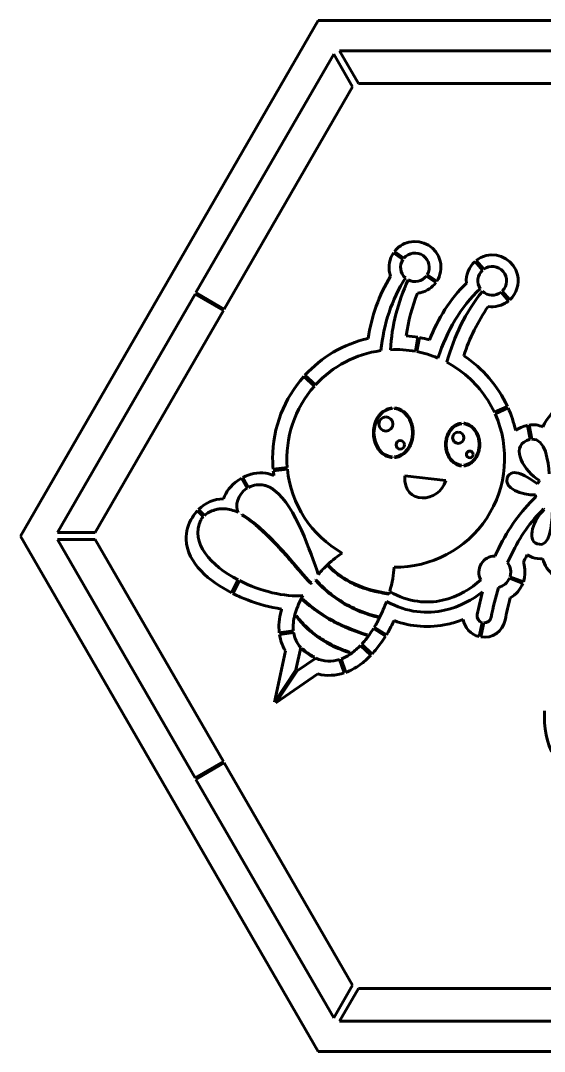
# Model space of a CAD drawing. Header units: millimetres. Extents: x 0 to 739, y -320 to 320.
# Drawn here: x 0 to 325, y -320 to 320 of the extents above; entities that cross this region are included whole.
import ezdxf

# ---------------------------------------------------------------- set-up
doc = ezdxf.new("R2010")
doc.units = ezdxf.units.MM
doc.linetypes.add('K5LT_BASIC', pattern=[0])

msp = doc.modelspace()

# ---------------------------------------------------------------- linework, layer by layer
at = {"color": 5, "linetype": 'K5LT_BASIC', "lineweight": 60}
for p, q in [((554.25, 320), (184.75, 320)), ((184.75, 320), (0, 0)), ((369, 301.32), (198, 301.31)), ((198, 301.31), (209.74, 280.97)), ((194.3, 299.18), (108.8, 151.09)), ((206.05, 278.84), (194.3, 299.18)), ((126.42, 140.92), (206.05, 278.84)), ((209.74, 280.97), (369, 280.97)), ((237.25, 171.63), (231.38, 175.74)), ((231.96, 176.56), (237.84, 172.44)), ((286.65, 165), (282, 170.46)), ((282.77, 171.11), (287.42, 165.63)), ((257.69, 157.31), (251.82, 161.42)), ((252.38, 162.25), (258.26, 158.13)), ((108.3, 150.22), (22.8, 2.13)), ((125.92, 140.05), (108.3, 150.22)), ((108.8, 151.09), (126.42, 140.92)), ((302.81, 145.96), (298.16, 151.44)), ((298.91, 152.1), (303.57, 146.62)), ((46.29, 2.13), (125.92, 140.05)), ((244.97, 114.66), (246.6, 123.38)), ((247.58, 123.19), (245.95, 114.47)), ((268.61, 105.49), (272.6, 102.8)), ((182.36, 93.11), (175.77, 99.04)), ((176.44, 99.78), (183.03, 93.85)), ((230.56, 79.14), (230.56, 79.5)), ((231.99, 79.5), (231.99, 79.14)), ((294.01, 76.81), (302.09, 80.49)), ((302.5, 79.58), (294.43, 75.9)), ((273.62, 69.68), (273.62, 70.04)), ((275.04, 70.04), (275.04, 69.68)), ((316.21, 60), (314.67, 68.73)), ((315.65, 68.9), (317.19, 60.16)), ((230.56, 48.72), (230.56, 49.08)), ((231.99, 49.08), (231.99, 48.72)), ((156.7, 41.55), (165.52, 42.44)), ((165.61, 41.44), (156.79, 40.55)), ((273.62, 43.52), (273.62, 43.88)), ((275.04, 43.88), (275.04, 43.52)), ((140.61, 29.61), (137.04, 35.86)), ((137.91, 36.35), (141.48, 30.1)), ((263.86, 34.56), (238.39, 37.37)), ((113.37, 12.06), (109.73, 15.68)), ((110.42, 16.41), (114.08, 12.76)), ((137.47, 13.27), (137.29, 12.96)), ((0, 0), (184.75, -320)), ((22.8, 2.13), (46.29, 2.13)), ((22.8, -2.13), (108.3, -150.22)), ((46.29, -2.13), (22.8, -2.13)), ((125.92, -140.05), (46.29, -2.13)), ((191.35, -18.51), (191.09, -18.75)), ((303.71, -25.32), (312, -28.51)), ((304.04, -20.87), (304.14, -21.79)), ((130.89, -35.26), (134.99, -27.26)), ((135.88, -27.72), (131.78, -35.72)), ((180.38, -29.45), (180.44, -29.1)), ((183.29, -27.25), (183.02, -27.49)), ((311.64, -29.44), (303.36, -26.26)), ((228.69, -36.04), (228.74, -35.69)), ((175.15, -39.29), (174.92, -39.56)), ((171.15, -49.43), (170.87, -49.65)), ((221.75, -50.4), (221.83, -50.06)), ((226.52, -62.14), (218.97, -57.5)), ((219.49, -56.64), (227.04, -61.29)), ((284.6, -62.5), (286.45, -53.82)), ((287.43, -53.99), (285.58, -62.7)), ((160.52, -60.17), (169.29, -58.92)), ((169.43, -59.91), (160.66, -61.17)), ((215.08, -61.66), (215.19, -61.32)), ((170.85, -83.17), (173.83, -69.3)), ((174.81, -69.84), (174.55, -70.09)), ((217.4, -74.05), (210.97, -67.94)), ((211.66, -67.21), (218.09, -73.33)), ((164.33, -71.3), (157.5, -103.08)), ((183.13, -75.87), (171.68, -83.73)), ((182.15, -75.43), (182.31, -75.11)), ((200.84, -85.01), (197.98, -76.64)), ((198.93, -76.31), (201.79, -84.69)), ((204.3, -72.54), (204.41, -72.2)), ((157.5, -103.08), (170.85, -83.17)), ((171.68, -83.73), (158.33, -103.64)), ((158.33, -103.64), (184.52, -85.67)), ((108.3, -150.22), (125.92, -140.05)), ((126.42, -140.92), (108.8, -151.09)), ((206.05, -278.84), (126.42, -140.92)), ((108.8, -151.09), (194.3, -299.18)), ((194.3, -299.18), (206.05, -278.84)), ((209.74, -280.97), (198, -301.32)), ((369, -280.97), (209.74, -280.97)), ((198, -301.32), (369, -301.32)), ((184.75, -320), (554.25, -320))]:
    msp.add_line(p, q, dxfattribs=at)
msp.add_circle((278.73, 50.64), 2.1, dxfattribs=at)
for centre, radius, start, end in [((244.74, 166.82), 8.9, 329.13756, 140.83041), ((244.74, 166.82), 8.9, 147.27428, 228.09837), ((292.67, 158.45), 8.9, 314.48576, 126.18223), ((244.74, 166.82), 8.9, 241.8696, 322.69369), ((292.67, 158.45), 8.9, 132.6233, 213.45139), ((292.67, 158.45), 8.9, 227.21661, 308.0447), ((232.82, 48.21), 67.55, 79.64074, 92.84567), ((232.82, 48.21), 67.55, 97.89233, 137.4904), ((232.82, 48.21), 67.55, 67.24999, 78.79247), ((232.82, 48.21), 67.55, 58.00257, 61.98776), ((232.82, 48.21), 67.55, 25.05021, 53.91383), ((232.82, 48.21), 67.55, 138.33866, 184.90288), ((232.82, 48.21), 67.55, 269.09042, 24.20194), ((232.82, 48.21), 67.55, 185.75117, 240.51015), ((331.86, 26.79), 12.39, 142.07143, 153.62588), ((331.86, 26.79), 12.39, 185.85512, 192.14668), ((331.86, 26.79), 12.39, 233.90957, 236.51252), ((294.27, -22.38), 9.89, 88.91225, 209.01931), ((294.27, -22.38), 9.89, 8.81483, 36.43507), ((294.27, -22.38), 9.89, 342.70499, 3.42154), ((294.27, -22.38), 9.89, 283.44208, 336.90596)]:
    msp.add_arc(centre, radius, start, end, dxfattribs=at)
for centre, major_axis, ratio, start_param, end_param in [((231.27, 64.11), (0, 15.06), 0.794358, 0.059489, 3.082103), ((231.27, 64.11), (0, 15.06), 0.794358, 3.201082, 6.223696), ((274.33, 56.78), (0, 12.93), 0.79438, 0.069285, 3.072307), ((274.33, 56.78), (0, 12.93), 0.79438, 3.210878, 6.2139)]:
    msp.add_ellipse(centre, major_axis=major_axis, ratio=ratio, start_param=start_param, end_param=end_param, dxfattribs=at)
for centre, major_axis, ratio in [((226.69, 69.53), (0, 4.37), 0.999708), ((271.57, 60.99), (0, 3.5), 0.999634), ((235.64, 56.58), (2.63, 0), 0.999514)]:
    msp.add_ellipse(centre, major_axis=major_axis, ratio=ratio, dxfattribs=at)
for points, degree in [([(240.96, 182.46), (237.24, 181.56), (234.12, 179.4), (231.96, 176.56)], 3), ([(260.38, 170.6), (258.3, 179.19), (249.55, 184.53), (240.96, 182.46)], 3), ([(231.38, 175.74), (228.97, 172.13), (228.01, 167.56), (229.1, 163.04)], 3), ([(288.9, 174.08), (286.6, 173.53), (284.53, 172.49), (282.77, 171.11)], 3), ([(308.32, 162.23), (306.24, 170.82), (297.5, 176.16), (288.9, 174.08)], 3), ([(258.26, 158.13), (260.55, 161.71), (261.45, 166.17), (260.38, 170.6)], 3), ([(282, 170.46), (278.29, 167.14), (276.21, 162.17), (276.66, 157.04)], 3), ([(229.62, 161.33), (222.28, 149.49), (217.84, 136.43), (215.62, 122.67)], 3), ([(223.55, 115.12), (225.36, 131.72), (230.29, 146.78), (238.8, 160.19)], 3), ([(229.1, 163.04), (229.24, 162.45), (229.42, 161.88), (229.62, 161.33)], 3), ([(303.57, 146.62), (307.71, 150.46), (309.74, 156.38), (308.32, 162.23)], 3), ([(240.54, 158.97), (234.07, 145.19), (230.41, 130.69), (229.47, 115.67)], 3), ([(248.52, 151.18), (252.34, 152.1), (255.52, 154.35), (257.69, 157.31)], 3), ([(276.66, 157.04), (266.37, 147.06), (259.12, 134.94), (253.7, 121.73)], 3), ([(239.27, 124.35), (240.58, 133.41), (242.95, 142.23), (246.21, 150.79)], 3), ([(246.21, 150.79), (246.98, 150.87), (247.76, 150.99), (248.52, 151.18)], 3), ([(258.94, 110.5), (264.82, 127.51), (272.96, 142.11), (285.25, 153.54)], 3), ([(286.63, 151.91), (276.02, 138.87), (269.06, 124.03), (264.54, 107.84)], 3), ([(275.05, 111.9), (278.68, 122.84), (283.62, 133.09), (290.19, 142.55)], 3), ([(290.19, 142.55), (292.25, 142.23), (294.37, 142.3), (296.47, 142.81)], 3), ([(296.47, 142.81), (298.86, 143.39), (301.01, 144.49), (302.81, 145.96)], 3), ([(215.62, 122.67), (200.18, 119.13), (186.65, 110.96), (176.44, 99.78)], 3), ([(246.6, 123.38), (244.18, 123.82), (241.73, 124.15), (239.27, 124.35)], 3), ([(253.7, 121.73), (251.68, 122.3), (249.64, 122.79), (247.58, 123.19)], 3), ([(302.09, 80.49), (296.2, 93.11), (286.91, 104.03), (275.05, 111.9)], 3), ([(175.77, 99.04), (163.67, 85.45), (156.41, 67.57), (156.41, 48.21)], 3), ([(307.24, 65.56), (306.11, 70.4), (304.52, 75.1), (302.5, 79.58)], 3), ([(337.05, 80.56), (330.88, 78.68), (326.75, 73.63), (324.08, 67.72)], 3), ([(310.52, 67.41), (309.35, 66.9), (308.25, 66.28), (307.24, 65.56)], 3), ([(314.67, 68.73), (313.27, 68.46), (311.88, 68.01), (310.52, 67.41)], 3), ([(324.08, 67.72), (321.35, 68.96), (318.49, 69.29), (315.65, 68.9)], 3), ([(322.09, 34.4), (312.59, 39.93), (303.78, 54.77), (314.09, 59.3)], 3), ([(314.09, 59.3), (314.83, 59.62), (315.54, 59.86), (316.21, 60)], 3), ([(317.19, 60.16), (325.94, 60.97), (327.44, 45.82), (328.11, 38.59)], 3), ([(156.41, 48.21), (156.41, 45.97), (156.51, 43.75), (156.7, 41.55)], 3), ([(152.17, 38.97), (147.1, 39.75), (142.28, 38.67), (137.91, 36.35)], 3), ([(157.15, 37.59), (155.55, 38.24), (153.89, 38.7), (152.17, 38.97)], 3), ([(156.79, 40.55), (156.89, 39.56), (157.01, 38.57), (157.15, 37.59)], 3), ([(302.05, 36.12), (304.85, 43.4), (314.82, 36.76), (320.76, 32.29)], 3), ([(134.61, 34.3), (130.41, 31.32), (127.48, 27.49), (125.87, 23.09)], 3), ([(137.04, 35.86), (136.21, 35.39), (135.4, 34.87), (134.61, 34.3)], 3), ([(141.48, 30.1), (144.8, 31.86), (147.97, 32.24), (150.98, 31.55)], 3), ([(238.39, 37.37), (237.14, 18.78), (260.18, 20.31), (263.86, 34.56)], 3), ([(319.54, 25.52), (310.94, 25.31), (299.51, 29.51), (302.05, 36.12)], 3), ([(134.96, 14.61), (132.87, 18.53), (134.78, 26.11), (140.26, 29.4)], 3), ([(140.26, 29.4), (140.38, 29.47), (140.49, 29.54), (140.61, 29.61)], 3), ([(150.98, 31.55), (154.66, 30.73), (157.54, 28.32)], 2), ([(157.54, 28.32), (170.66, 18.33), (180.02, -10.21), (184.66, -23.79)], 3), ([(125.87, 23.09), (120.04, 22.98), (114.74, 20.77), (110.42, 16.41)], 3), ([(296.73, -7.58), (302.7, 4.69), (310.27, 15.31), (319.63, 24.08)], 3), ([(319.63, 24.08), (319.67, 24.11), (319.71, 24.15), (319.75, 24.18)], 3), ([(109.73, 15.68), (108.61, 14.46), (107.56, 13.08), (106.58, 11.55)], 3), ([(114.08, 12.76), (115.74, 14.25), (117.98, 15.48), (120.57, 16.19)], 3), ([(120.57, 16.19), (123.49, 17.2), (126.56, 16.86)], 2), ([(126.56, 16.86), (129.27, 16.74), (132.13, 16.05), (134.96, 14.61)], 3), ([(180.44, -29.1), (178.17, -28.73), (155.64, 2.68), (137.47, 13.27)], 3), ([(324.56, 16.78), (316.5, 8.98), (309.89, -0.47), (304.57, -11.4)], 3), ([(320.59, -4.92), (313.47, -2.4), (318.74, 10.41), (325.02, 16.46)], 3), ([(329.97, 14.54), (329.63, 7.9), (328.94, -7.87), (320.59, -4.92)], 3), ([(106.58, 11.55), (103.96, 7.41), (102.53, 2.71), (102.72, -2.22)], 3), ([(134.99, -27.26), (117.88, -18.32), (105.12, -4.42), (111.84, 9.94)], 3), ([(111.84, 9.94), (112.23, 10.67), (112.74, 11.39), (113.37, 12.06)], 3), ([(102.72, -2.22), (103.27, -17.07), (117.41, -28.32), (130.89, -35.26)], 3), ([(190.63, -17.72), (193.66, -14.88), (196.7, -12.45), (199.57, -10.58)], 3), ([(294.46, -12.5), (295.19, -10.83), (295.95, -9.19), (296.73, -7.58)], 3), ([(304.57, -11.4), (303.76, -13.07), (302.98, -14.77), (302.22, -16.51)], 3), ([(312.54, -15.28), (313.14, -14.06), (313.75, -12.85), (314.39, -11.65)], 3), ([(314.39, -11.65), (315.39, -12.32), (316.48, -12.87), (317.63, -13.28)], 3), ([(184.69, -23.87), (186.62, -21.67), (188.62, -19.61), (190.63, -17.72)], 3), ([(312.03, -16.35), (312.2, -15.99), (312.37, -15.63), (312.54, -15.28)], 3), ([(313.02, -22.38), (313.02, -20.31), (312.68, -18.28), (312.03, -16.35)], 3), ([(317.63, -13.28), (319.69, -14), (321.82, -14.29), (323.92, -14.07)], 3), ([(323.92, -14.07), (325.24, -18.31), (327.47, -21.95), (331.06, -24.35)], 3), ([(184.66, -23.79), (184.65, -23.74), (184.63, -23.69), (184.69, -23.87)], 3), ([(231.75, -19.33), (231.6, -23.74), (230.67, -29), (229.08, -34.53)], 3), ([(312, -28.51), (312.66, -26.58), (313.02, -24.51), (313.02, -22.38)], 3), ([(175.22, -37.02), (164.03, -38.01), (148.81, -34.28), (135.88, -27.72)], 3), ([(183.02, -27.49), (193.96, -39.42), (206.82, -46.83), (221.75, -50.4)], 3), ([(261.78, -39.92), (271.63, -37.71), (279.89, -32.41), (285.63, -27.18)], 3), ([(296.57, -31.99), (294.78, -37.86), (293.25, -44.03), (291.98, -50.48)], 3), ([(303.92, -38.47), (307.41, -36.37), (310.12, -33.19), (311.64, -29.44)], 3), ([(131.78, -35.72), (134.9, -37.28), (137.96, -38.61), (140.79, -39.71)], 3), ([(174.36, -38.58), (174.64, -38.06), (174.92, -37.54), (175.22, -37.02)], 3), ([(229.08, -34.53), (241.01, -41.26), (252.18, -42.07), (261.78, -39.92)], 3), ([(286.75, -34.57), (280.61, -39.46), (272.54, -44.02), (263.15, -46.13)], 3), ([(283.42, -48.81), (284.39, -43.91), (285.5, -39.16), (286.75, -34.57)], 3), ([(140.79, -39.71), (147.26, -42.2), (154.63, -44.3), (161.98, -45.35)], 3), ([(170.22, -48.8), (171.12, -45.41), (172.56, -41.96), (174.36, -38.58)], 3), ([(215.19, -61.32), (200.32, -56.85), (187.42, -50.23), (175.15, -39.29)], 3), ([(227.07, -40.69), (225.85, -44.03), (224.41, -47.39), (222.78, -50.65)], 3), ([(263.15, -46.13), (252.46, -48.52), (240.13, -47.74), (227.07, -40.69)], 3), ([(300.68, -52.19), (301.59, -47.58), (302.66, -42.99), (303.92, -38.47)], 3), ([(161.65, -46.52), (160.43, -51.1), (159.99, -55.73), (160.52, -60.17)], 3), ([(161.98, -45.35), (161.87, -45.73), (161.76, -46.13), (161.65, -46.52)], 3), ([(169.29, -58.92), (168.93, -55.69), (169.3, -52.27), (170.22, -48.8)], 3), ([(170.87, -49.65), (179.63, -61.06), (190.86, -68.2), (204.3, -72.54)], 3), ([(222.78, -50.65), (221.76, -52.69), (220.66, -54.7), (219.49, -56.64)], 3), ([(286.45, -53.82), (284.33, -53.18), (282.99, -51.03), (283.42, -48.81)], 3), ([(291.98, -50.48), (291.56, -52.65), (289.59, -54.13), (287.43, -53.99)], 3), ([(227.04, -61.29), (228.36, -59.11), (229.58, -56.88), (230.72, -54.61)], 3), ([(230.72, -54.61), (231.06, -53.91), (231.4, -53.21), (231.74, -52.5)], 3), ([(231.74, -52.5), (242.39, -56.4), (253.66, -57.34), (265.09, -54.78)], 3), ([(265.09, -54.78), (268.35, -54.05), (271.55, -53.05), (274.65, -51.8)], 3), ([(274.65, -51.8), (275.51, -56.91), (279.33, -61.23), (284.6, -62.5)], 3), ([(285.58, -62.7), (292.59, -63.84), (299.3, -59.2), (300.68, -52.19)], 3), ([(160.66, -61.17), (161.21, -64.71), (162.4, -68.13), (164.33, -71.3)], 3), ([(173.83, -69.3), (171.37, -66.5), (169.98, -63.31), (169.43, -59.91)], 3), ([(216.21, -61.62), (214.77, -63.62), (213.25, -65.5), (211.66, -67.21)], 3), ([(223.4, -66.8), (224.5, -65.29), (225.53, -63.73), (226.52, -62.14)], 3), ([(174.55, -70.09), (175.49, -71.05), (176.55, -71.96), (177.77, -72.82)], 3), ([(177.97, -72.53), (177.57, -72.25), (176.81, -71.67), (175.75, -70.77), (175.11, -70.15), (174.81, -69.84)], 3), ([(210.97, -67.94), (209.17, -69.8), (207.29, -71.46), (205.32, -72.86)], 3), ([(218.09, -73.33), (220, -71.26), (221.77, -69.07), (223.4, -66.8)], 3), ([(177.77, -72.82), (179.24, -73.87), (180.71, -74.74), (182.15, -75.43)], 3), ([(182.31, -75.11), (181.83, -74.88), (180.88, -74.39), (179.43, -73.53), (178.46, -72.88), (177.97, -72.53)], 3), ([(197.98, -76.64), (193.31, -78.15), (188.32, -78.1), (183.13, -75.87)], 3), ([(205.32, -72.86), (203.27, -74.31), (201.13, -75.49), (198.93, -76.31)], 3), ([(210.45, -80.09), (212.95, -78.32), (215.26, -76.27), (217.4, -74.05)], 3), ([(201.79, -84.69), (204.78, -83.6), (207.69, -82.05), (210.45, -80.09)], 3), ([(184.52, -85.67), (190.06, -87.04), (195.59, -86.73), (200.84, -85.01)], 3), ([(325.08, -108.53), (324.92, -118.42), (325.86, -128.88), (331.32, -136.63)], 3)]:
    msp.add_open_spline(points, degree=degree, dxfattribs=at)
for points, knots in [([(230.56, 79.5), (229.97, 79.46), (228.85, 79.27), (227.32, 78.75), (225.94, 78.04), (224.65, 77.15), (223.42, 76.04), (222.3, 74.72), (221.3, 73.23), (220.46, 71.58), (219.79, 69.8), (219.3, 67.91), (219.01, 65.96), (218.92, 63.97), (219.04, 61.98), (219.36, 60.03), (219.88, 58.15), (220.58, 56.38), (221.45, 54.74), (222.48, 53.26), (223.63, 51.97), (224.89, 50.88), (226.29, 49.97), (227.75, 49.3), (229.2, 48.88), (230.13, 48.76), (230.56, 48.72)], [0, 0, 0, 0, 1.145699, 2.147849, 3.054078, 3.996034, 4.98332, 5.970398, 6.972407, 7.981844, 8.998476, 10.020436, 11.046459, 12.074874, 13.103834, 14.131418, 15.155862, 16.175649, 17.189446, 18.195717, 19.192895, 20.175198, 21.152695, 22.213826, 23.165247, 24, 24, 24, 24]), ([(231.99, 48.72), (232.58, 48.77), (233.7, 48.95), (235.23, 49.48), (236.61, 50.18), (237.9, 51.07), (239.13, 52.18), (240.25, 53.5), (241.25, 54.99), (242.09, 56.64), (242.76, 58.43), (243.25, 60.31), (243.54, 62.27), (243.62, 64.26), (243.51, 66.24), (243.19, 68.2), (242.67, 70.07), (241.97, 71.85), (241.1, 73.48), (240.07, 74.96), (238.92, 76.25), (237.65, 77.34), (236.26, 78.25), (234.8, 78.92), (233.35, 79.34), (232.42, 79.47), (231.99, 79.5)], [0, 0, 0, 0, 1.145699, 2.147849, 3.054078, 3.996034, 4.98332, 5.970398, 6.972407, 7.981844, 8.998476, 10.020436, 11.046459, 12.074874, 13.103834, 14.131418, 15.155862, 16.175649, 17.189446, 18.195717, 19.192895, 20.175198, 21.152695, 22.213826, 23.165247, 24, 24, 24, 24]), ([(273.62, 70.04), (273.11, 69.99), (272.15, 69.83), (270.83, 69.36), (269.65, 68.74), (268.54, 67.96), (267.49, 66.99), (266.52, 65.85), (265.67, 64.55), (264.96, 63.11), (264.39, 61.56), (263.98, 59.93), (263.74, 58.24), (263.68, 56.52), (263.79, 54.81), (264.08, 53.13), (264.54, 51.51), (265.16, 49.99), (265.93, 48.58), (266.83, 47.32), (267.83, 46.22), (268.93, 45.3), (270.13, 44.54), (271.37, 43.99), (272.55, 43.66), (273.29, 43.55), (273.62, 43.52)], [0, 0, 0, 0, 1.147884, 2.152278, 3.061879, 4.008694, 5.002887, 5.99805, 7.00898, 8.027577, 9.053346, 10.084265, 11.119033, 12.155984, 13.193311, 14.229151, 15.261802, 16.289763, 17.311614, 18.325548, 19.329347, 20.317225, 21.295997, 22.345815, 23.248295, 24, 24, 24, 24]), ([(275.04, 43.52), (275.56, 43.57), (276.51, 43.73), (277.83, 44.2), (279.01, 44.82), (280.12, 45.6), (281.18, 46.56), (282.14, 47.71), (282.99, 49.01), (283.71, 50.45), (284.28, 52), (284.69, 53.63), (284.93, 55.32), (284.99, 57.04), (284.87, 58.75), (284.58, 60.43), (284.12, 62.05), (283.5, 63.57), (282.74, 64.97), (281.84, 66.24), (280.84, 67.34), (279.74, 68.26), (278.54, 69.02), (277.3, 69.57), (276.12, 69.9), (275.38, 70.01), (275.04, 70.04)], [0, 0, 0, 0, 1.147884, 2.152278, 3.061879, 4.008694, 5.002887, 5.99805, 7.00898, 8.027577, 9.053346, 10.084265, 11.119033, 12.155984, 13.193311, 14.229151, 15.261802, 16.289763, 17.311614, 18.325548, 19.329347, 20.317225, 21.295997, 22.345815, 23.248295, 24, 24, 24, 24]), ([(137.29, 12.96), (140.14, 11.31), (146.11, 6.91), (154.98, -1.45), (163.09, -10.14), (169.36, -17.35), (173.59, -22.34), (176.11, -25.27), (177.62, -26.98), (178.56, -28), (179.17, -28.61), (179.56, -28.96), (179.81, -29.16), (179.98, -29.28), (180.12, -29.36), (180.24, -29.42), (180.33, -29.44), (180.38, -29.45)], [0, 0, 0, 0, 2.364728, 4.776996, 7.021608, 9.154101, 10.719643, 11.832574, 12.624696, 13.250246, 13.72999, 14.103975, 14.35712, 14.55006, 14.708462, 14.851957, 15, 15, 15, 15]), ([(191.09, -18.75), (193.72, -21.53), (199.28, -26.15), (208.66, -31.04), (218.34, -34.23), (225.14, -35.55), (228.69, -36.04)], [0, 0, 0, 0, 1.18821, 2.231297, 3.120186, 4, 4, 4, 4]), ([(228.74, -35.69), (228.73, -35.69), (228.73, -35.69), (212.65, -33.47), (200.12, -27.8), (191.35, -18.51)], [0, 0, 0, 0, 0, 0, 3, 3, 3, 3]), ([(221.83, -50.06), (217.18, -48.94), (208.57, -46.06), (197.82, -40.11), (189.59, -33.68), (185.16, -29.3), (183.29, -27.25)], [0, 0, 0, 0, 1.251879, 2.422304, 3.311193, 4, 4, 4, 4]), ([(174.92, -39.56), (178.83, -43.05), (186.62, -49.02), (197.73, -55.21), (207.24, -59.14), (212.76, -60.96), (215.08, -61.66)], [0, 0, 0, 0, 1.273424, 2.486939, 3.375828, 4, 4, 4, 4]), ([(204.41, -72.2), (200.36, -70.89), (193.05, -67.92), (183.97, -62.33), (176.83, -56.19), (172.92, -51.73), (171.15, -49.43)], [0, 0, 0, 0, 1.211032, 2.299762, 3.188651, 4, 4, 4, 4]), ([(218.97, -57.5), (218.09, -58.91), (217.17, -60.29), (216.21, -61.62), (216.21, -61.62), (216.21, -61.62)], [0, 0, 0, 0, 3, 3, 3, 3, 3, 3])]:
    msp.add_open_spline(points, degree=3, knots=knots, dxfattribs=at)

doc.saveas('drawing.dxf')
